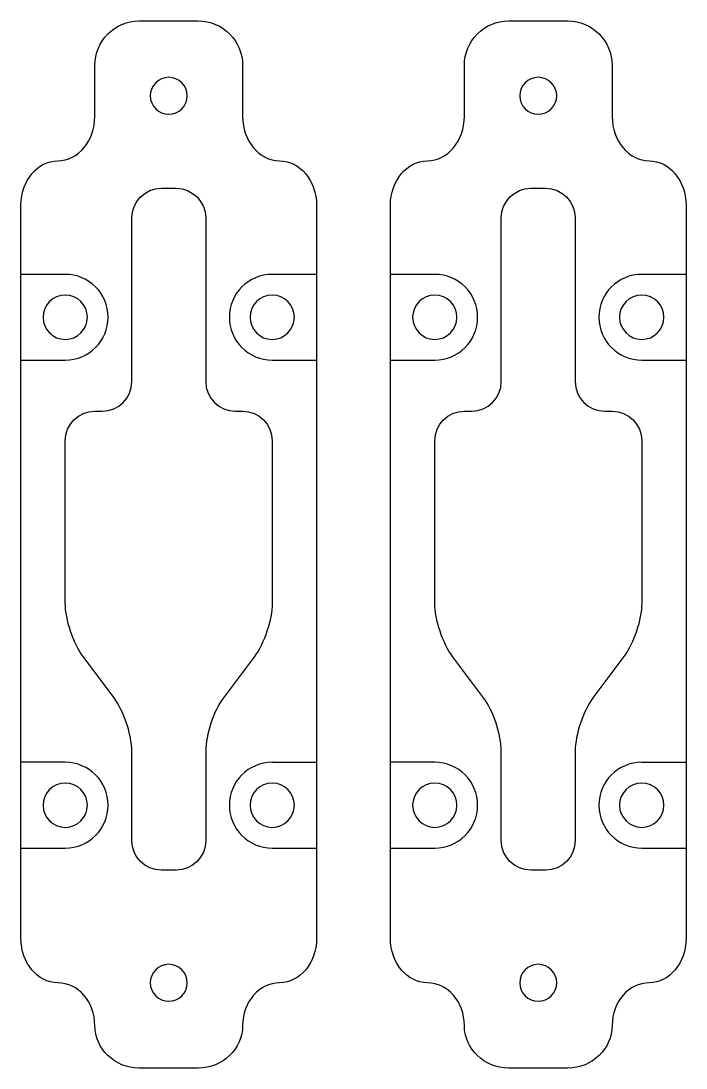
# Model space of a CAD drawing. Extents: x 0 to 45, y 0 to 70.8.
import ezdxf

# ---------------------------------------------------------------- set-up
doc = ezdxf.new("R2010")
doc.units = 0
doc.layers.add('LAYER_1', color=7, linetype='CONTINUOUS')

# ---------------------------------------------------------------- blocks, each defined once
blk = doc.blocks.new('BLOCK_3')
at = {"layer": 'LAYER_1', "color": 250}
for points in [[(11.25, 65.767), (11.25, 65.076), (10.69, 64.516), (10, 64.516), (9.31, 64.516), (8.75, 65.076), (8.75, 65.767), (8.75, 66.457), (9.31, 67.016), (10, 67.016), (10.69, 67.016), (11.25, 66.457), (11.25, 65.767)], [(11.25, 5.766), (11.25, 5.076), (10.69, 4.517), (10, 4.517), (9.31, 4.517), (8.75, 5.076), (8.75, 5.766), (8.75, 6.457), (9.31, 7.016), (10, 7.016), (10.69, 7.016), (11.25, 6.457), (11.25, 5.766)]]:
    blk.add_open_spline(points, degree=3, knots=[0, 0, 0, 0, 1, 1, 1, 2, 2, 2, 3, 3, 3, 4, 4, 4, 4], dxfattribs=at)
blk = doc.blocks.new('BLOCK_2')
at = {"layer": 'LAYER_1', "color": 7}
for points, knots in [([(20, 58.366), (20, 60.016), (18.875, 61.366), (17.5, 61.366), (16.125, 61.366), (15, 62.716), (15, 64.366), (15, 64.366), (15, 67.828), (15, 67.828), (15, 69.478), (13.65, 70.828), (12, 70.828), (12, 70.828), (8, 70.828), (8, 70.828), (6.35, 70.828), (5, 69.478), (5, 67.828), (5, 67.828), (5, 64.366), (5, 64.366), (5, 62.716), (3.875, 61.366), (2.5, 61.366), (1.125, 61.366), (0, 60.016), (0, 58.366), (0, 58.366), (0, 8.766), (0, 8.766), (0, 7.116), (1.125, 5.766), (2.5, 5.766), (3.875, 5.766), (5, 4.469), (5, 2.883), (5, 1.297), (6.35, 0), (8, 0), (8, 0), (12, 0), (12, 0), (13.65, 0), (15, 1.297), (15, 2.883), (15, 4.469), (16.125, 5.766), (17.5, 5.766), (18.875, 5.766), (20, 7.116), (20, 8.766), (20, 8.766), (20, 58.366), (20, 58.366)], [0, 0, 0, 0, 1, 1, 1, 2, 2, 2, 3, 3, 3, 4, 4, 4, 5, 5, 5, 6, 6, 6, 7, 7, 7, 8, 8, 8, 9, 9, 9, 10, 10, 10, 11, 11, 11, 12, 12, 12, 13, 13, 13, 14, 14, 14, 15, 15, 15, 16, 16, 16, 17, 17, 17, 18, 18, 18, 18]), ([(17, 47.886), (15.399, 47.886), (14.1, 49.185), (14.1, 50.785), (14.1, 52.387), (15.399, 53.685), (17, 53.685), (17, 53.685), (20, 53.685), (20, 53.685), (20, 53.685), (20, 58.366), (20, 58.366), (20, 60.016), (18.875, 61.366), (17.5, 61.366), (16.125, 61.366), (15, 62.716), (15, 64.366), (15, 64.366), (15, 67.828), (15, 67.828), (15, 69.478), (13.65, 70.828), (12, 70.828), (12, 70.828), (8, 70.828), (8, 70.828), (6.35, 70.828), (5, 69.478), (5, 67.828), (5, 67.828), (5, 64.366), (5, 64.366), (5, 62.716), (3.875, 61.366), (2.5, 61.366), (1.125, 61.366), (0, 60.016), (0, 58.366), (0, 58.366), (0, 53.685), (0, 53.685), (0, 53.685), (3, 53.685), (3, 53.685), (3, 53.685), (3, 53.685), (3, 53.685), (4.602, 53.685), (5.9, 52.387), (5.9, 50.785), (5.9, 49.185), (4.602, 47.886), (3, 47.886), (3, 47.886), (0, 47.886), (0, 47.886), (0, 47.886), (0, 20.68), (0, 20.68), (0, 20.68), (3, 20.68), (3, 20.68), (4.602, 20.68), (5.9, 19.382), (5.9, 17.78), (5.9, 16.18), (4.602, 14.881), (3, 14.881), (3, 14.881), (0, 14.881), (0, 14.881), (0, 14.881), (0, 8.766), (0, 8.766), (0, 7.116), (1.125, 5.766), (2.5, 5.766), (3.875, 5.766), (5, 4.469), (5, 2.883), (5, 1.297), (6.35, 0), (8, 0), (8, 0), (12, 0), (12, 0), (13.65, 0), (15, 1.297), (15, 2.883), (15, 4.469), (16.125, 5.766), (17.5, 5.766), (18.875, 5.766), (20, 7.116), (20, 8.766), (20, 8.766), (20, 14.88), (20, 14.88), (20, 14.88), (17, 14.88), (17, 14.88), (17, 14.88), (17, 14.881), (17, 14.881), (15.399, 14.881), (14.1, 16.18), (14.1, 17.78), (14.1, 19.382), (15.399, 20.68), (17, 20.68), (17.007, 20.68), (17.014, 20.679), (17.021, 20.679), (17.021, 20.679), (20, 20.679), (20, 20.679), (20, 20.679), (20, 47.886), (20, 47.886), (20, 47.886), (17, 47.886), (17, 47.886)], [0, 0, 0, 0, 1, 1, 1, 2, 2, 2, 3, 3, 3, 4, 4, 4, 5, 5, 5, 6, 6, 6, 7, 7, 7, 8, 8, 8, 9, 9, 9, 10, 10, 10, 11, 11, 11, 12, 12, 12, 13, 13, 13, 14, 14, 14, 15, 15, 15, 16, 16, 16, 17, 17, 17, 18, 18, 18, 19, 19, 19, 20, 20, 20, 21, 21, 21, 22, 22, 22, 23, 23, 23, 24, 24, 24, 25, 25, 25, 26, 26, 26, 27, 27, 27, 28, 28, 28, 29, 29, 29, 30, 30, 30, 31, 31, 31, 32, 32, 32, 33, 33, 33, 34, 34, 34, 35, 35, 35, 36, 36, 36, 37, 37, 37, 38, 38, 38, 39, 39, 39, 40, 40, 40, 41, 41, 41, 41]), ([(17, 42.433), (17, 43.533), (16.1, 44.433), (15, 44.433), (15, 44.433), (14.5, 44.433), (14.5, 44.433), (13.4, 44.433), (12.5, 45.333), (12.5, 46.433), (12.5, 46.433), (12.5, 57.508), (12.5, 57.508), (12.5, 58.608), (11.6, 59.508), (10.5, 59.508), (10.5, 59.508), (9.5, 59.508), (9.5, 59.508), (8.4, 59.508), (7.5, 58.608), (7.5, 57.508), (7.5, 57.508), (7.5, 46.433), (7.5, 46.433), (7.5, 45.333), (6.6, 44.433), (5.5, 44.433), (5.5, 44.433), (5, 44.433), (5, 44.433), (3.9, 44.433), (3, 43.533), (3, 42.433), (3, 42.433), (3, 31.44), (3, 31.44), (3, 30.34), (3.54, 28.72), (4.2, 27.84), (4.2, 27.84), (6.3, 25.042), (6.3, 25.042), (6.96, 24.163), (7.5, 22.543), (7.5, 21.443), (7.5, 21.443), (7.5, 15.389), (7.5, 15.389), (7.5, 14.289), (8.4, 13.388), (9.5, 13.388), (9.5, 13.388), (10.5, 13.388), (10.5, 13.388), (11.6, 13.388), (12.5, 14.289), (12.5, 15.389), (12.5, 15.389), (12.5, 21.443), (12.5, 21.443), (12.5, 22.543), (13.04, 24.163), (13.7, 25.042), (13.7, 25.042), (15.8, 27.84), (15.8, 27.84), (16.46, 28.72), (17, 30.34), (17, 31.44), (17, 31.44), (17, 42.433), (17, 42.433)], [0, 0, 0, 0, 1, 1, 1, 2, 2, 2, 3, 3, 3, 4, 4, 4, 5, 5, 5, 6, 6, 6, 7, 7, 7, 8, 8, 8, 9, 9, 9, 10, 10, 10, 11, 11, 11, 12, 12, 12, 13, 13, 13, 14, 14, 14, 15, 15, 15, 16, 16, 16, 17, 17, 17, 18, 18, 18, 19, 19, 19, 20, 20, 20, 21, 21, 21, 22, 22, 22, 23, 23, 23, 24, 24, 24, 24])]:
    blk.add_open_spline(points, degree=3, knots=knots, dxfattribs=at)
at = {"layer": 'LAYER_1', "color": 250}
for points in [[(4.5, 50.784), (4.5, 49.956), (3.829, 49.284), (3, 49.284), (2.172, 49.284), (1.5, 49.956), (1.5, 50.784), (1.5, 51.613), (2.172, 52.284), (3, 52.284), (3.829, 52.284), (4.5, 51.613), (4.5, 50.784)], [(18.5, 50.784), (18.5, 49.956), (17.828, 49.284), (17, 49.284), (16.172, 49.284), (15.5, 49.956), (15.5, 50.784), (15.5, 51.613), (16.172, 52.284), (17, 52.284), (17.828, 52.284), (18.5, 51.613), (18.5, 50.784)], [(4.5, 17.779), (4.5, 16.951), (3.829, 16.279), (3, 16.279), (2.172, 16.279), (1.5, 16.951), (1.5, 17.779), (1.5, 18.608), (2.172, 19.279), (3, 19.279), (3.829, 19.279), (4.5, 18.608), (4.5, 17.779)], [(18.5, 17.779), (18.5, 16.951), (17.828, 16.279), (17, 16.279), (16.172, 16.279), (15.5, 16.951), (15.5, 17.779), (15.5, 18.608), (16.172, 19.279), (17, 19.279), (17.828, 19.279), (18.5, 18.608), (18.5, 17.779)]]:
    blk.add_open_spline(points, degree=3, knots=[0, 0, 0, 0, 1, 1, 1, 2, 2, 2, 3, 3, 3, 4, 4, 4, 4], dxfattribs=at)
at = {"layer": 'LAYER_1'}
blk.add_blockref('BLOCK_3', (0, 0), dxfattribs=at)
blk = doc.blocks.new('BLOCK_5')
at = {"layer": 'LAYER_1', "color": 250}
for points in [[(36.25, 65.766), (36.25, 65.076), (35.691, 64.516), (35, 64.516), (34.31, 64.516), (33.75, 65.076), (33.75, 65.766), (33.75, 66.457), (34.31, 67.016), (35, 67.016), (35.691, 67.016), (36.25, 66.457), (36.25, 65.766)], [(36.25, 5.766), (36.25, 5.076), (35.691, 4.517), (35, 4.517), (34.31, 4.517), (33.75, 5.076), (33.75, 5.766), (33.75, 6.457), (34.31, 7.016), (35, 7.016), (35.691, 7.016), (36.25, 6.457), (36.25, 5.766)]]:
    blk.add_open_spline(points, degree=3, knots=[0, 0, 0, 0, 1, 1, 1, 2, 2, 2, 3, 3, 3, 4, 4, 4, 4], dxfattribs=at)
blk = doc.blocks.new('BLOCK_4')
at = {"layer": 'LAYER_1', "color": 7}
for points, knots in [([(45, 58.366), (45, 60.016), (43.875, 61.366), (42.5, 61.366), (41.125, 61.366), (40, 62.716), (40, 64.366), (40, 64.366), (40, 67.827), (40, 67.827), (40, 69.477), (38.65, 70.827), (37, 70.827), (37, 70.827), (33, 70.827), (33, 70.827), (31.35, 70.827), (30, 69.477), (30, 67.827), (30, 67.827), (30, 64.366), (30, 64.366), (30, 62.716), (28.875, 61.366), (27.5, 61.366), (26.125, 61.366), (25, 60.016), (25, 58.366), (25, 58.366), (25, 8.766), (25, 8.766), (25, 7.116), (26.125, 5.766), (27.5, 5.766), (28.875, 5.766), (30, 4.469), (30, 2.883), (30, 1.297), (31.35, 0), (33, 0), (33, 0), (37, 0), (37, 0), (38.65, 0), (40, 1.297), (40, 2.883), (40, 4.469), (41.125, 5.766), (42.5, 5.766), (43.875, 5.766), (45, 7.116), (45, 8.766), (45, 8.766), (45, 58.366), (45, 58.366)], [0, 0, 0, 0, 1, 1, 1, 2, 2, 2, 3, 3, 3, 4, 4, 4, 5, 5, 5, 6, 6, 6, 7, 7, 7, 8, 8, 8, 9, 9, 9, 10, 10, 10, 11, 11, 11, 12, 12, 12, 13, 13, 13, 14, 14, 14, 15, 15, 15, 16, 16, 16, 17, 17, 17, 18, 18, 18, 18]), ([(42, 47.886), (40.399, 47.886), (39.1, 49.184), (39.1, 50.785), (39.1, 52.387), (40.399, 53.685), (42, 53.685), (42, 53.685), (45, 53.685), (45, 53.685), (45, 53.685), (45, 58.366), (45, 58.366), (45, 60.016), (43.875, 61.366), (42.5, 61.366), (41.125, 61.366), (40, 62.716), (40, 64.366), (40, 64.366), (40, 67.827), (40, 67.827), (40, 69.477), (38.65, 70.827), (37, 70.827), (37, 70.827), (33, 70.827), (33, 70.827), (31.35, 70.827), (30, 69.477), (30, 67.827), (30, 67.827), (30, 64.366), (30, 64.366), (30, 62.716), (28.875, 61.366), (27.5, 61.366), (26.125, 61.366), (25, 60.016), (25, 58.366), (25, 58.366), (25, 53.685), (25, 53.685), (25, 53.685), (28, 53.685), (28, 53.685), (28, 53.685), (28, 53.685), (28, 53.685), (29.602, 53.685), (30.9, 52.387), (30.9, 50.785), (30.9, 49.184), (29.602, 47.886), (28, 47.886), (28, 47.886), (25, 47.886), (25, 47.886), (25, 47.886), (25, 20.68), (25, 20.68), (25, 20.68), (28, 20.68), (28, 20.68), (29.602, 20.68), (30.9, 19.382), (30.9, 17.78), (30.9, 16.18), (29.602, 14.881), (28, 14.881), (28, 14.881), (25, 14.881), (25, 14.881), (25, 14.881), (25, 8.766), (25, 8.766), (25, 7.116), (26.125, 5.766), (27.5, 5.766), (28.875, 5.766), (30, 4.469), (30, 2.883), (30, 1.297), (31.35, 0), (33, 0), (33, 0), (37, 0), (37, 0), (38.65, 0), (40, 1.297), (40, 2.883), (40, 4.469), (41.125, 5.766), (42.5, 5.766), (43.875, 5.766), (45, 7.116), (45, 8.766), (45, 8.766), (45, 14.879), (45, 14.879), (45, 14.879), (42, 14.879), (42, 14.879), (42, 14.879), (42, 14.881), (42, 14.881), (40.399, 14.881), (39.1, 16.18), (39.1, 17.78), (39.1, 19.382), (40.399, 20.68), (42, 20.68), (42.007, 20.68), (42.014, 20.679), (42.021, 20.679), (42.021, 20.679), (45, 20.679), (45, 20.679), (45, 20.679), (45, 47.886), (45, 47.886), (45, 47.886), (42, 47.886), (42, 47.886)], [0, 0, 0, 0, 1, 1, 1, 2, 2, 2, 3, 3, 3, 4, 4, 4, 5, 5, 5, 6, 6, 6, 7, 7, 7, 8, 8, 8, 9, 9, 9, 10, 10, 10, 11, 11, 11, 12, 12, 12, 13, 13, 13, 14, 14, 14, 15, 15, 15, 16, 16, 16, 17, 17, 17, 18, 18, 18, 19, 19, 19, 20, 20, 20, 21, 21, 21, 22, 22, 22, 23, 23, 23, 24, 24, 24, 25, 25, 25, 26, 26, 26, 27, 27, 27, 28, 28, 28, 29, 29, 29, 30, 30, 30, 31, 31, 31, 32, 32, 32, 33, 33, 33, 34, 34, 34, 35, 35, 35, 36, 36, 36, 37, 37, 37, 38, 38, 38, 39, 39, 39, 40, 40, 40, 41, 41, 41, 41]), ([(42, 42.433), (42, 43.533), (41.1, 44.433), (40, 44.433), (40, 44.433), (39.5, 44.433), (39.5, 44.433), (38.4, 44.433), (37.5, 45.333), (37.5, 46.433), (37.5, 46.433), (37.5, 57.508), (37.5, 57.508), (37.5, 58.608), (36.6, 59.508), (35.5, 59.508), (35.5, 59.508), (34.5, 59.508), (34.5, 59.508), (33.4, 59.508), (32.5, 58.608), (32.5, 57.508), (32.5, 57.508), (32.5, 46.433), (32.5, 46.433), (32.5, 45.333), (31.6, 44.433), (30.5, 44.433), (30.5, 44.433), (30, 44.433), (30, 44.433), (28.9, 44.433), (28, 43.533), (28, 42.433), (28, 42.433), (28, 31.44), (28, 31.44), (28, 30.34), (28.54, 28.72), (29.2, 27.84), (29.2, 27.84), (31.3, 25.042), (31.3, 25.042), (31.96, 24.163), (32.5, 22.543), (32.5, 21.442), (32.5, 21.442), (32.5, 15.389), (32.5, 15.389), (32.5, 14.288), (33.4, 13.388), (34.5, 13.388), (34.5, 13.388), (35.5, 13.388), (35.5, 13.388), (36.6, 13.388), (37.5, 14.288), (37.5, 15.389), (37.5, 15.389), (37.5, 21.442), (37.5, 21.442), (37.5, 22.543), (38.04, 24.163), (38.7, 25.042), (38.7, 25.042), (40.8, 27.84), (40.8, 27.84), (41.46, 28.72), (42, 30.34), (42, 31.44), (42, 31.44), (42, 42.433), (42, 42.433)], [0, 0, 0, 0, 1, 1, 1, 2, 2, 2, 3, 3, 3, 4, 4, 4, 5, 5, 5, 6, 6, 6, 7, 7, 7, 8, 8, 8, 9, 9, 9, 10, 10, 10, 11, 11, 11, 12, 12, 12, 13, 13, 13, 14, 14, 14, 15, 15, 15, 16, 16, 16, 17, 17, 17, 18, 18, 18, 19, 19, 19, 20, 20, 20, 21, 21, 21, 22, 22, 22, 23, 23, 23, 24, 24, 24, 24])]:
    blk.add_open_spline(points, degree=3, knots=knots, dxfattribs=at)
at = {"layer": 'LAYER_1', "color": 250}
for points in [[(29.5, 50.784), (29.5, 49.956), (28.829, 49.284), (28, 49.284), (27.172, 49.284), (26.5, 49.956), (26.5, 50.784), (26.5, 51.612), (27.172, 52.284), (28, 52.284), (28.829, 52.284), (29.5, 51.612), (29.5, 50.784)], [(43.5, 50.784), (43.5, 49.956), (42.828, 49.284), (42, 49.284), (41.172, 49.284), (40.5, 49.956), (40.5, 50.784), (40.5, 51.612), (41.172, 52.284), (42, 52.284), (42.828, 52.284), (43.5, 51.612), (43.5, 50.784)], [(29.5, 17.779), (29.5, 16.951), (28.829, 16.279), (28, 16.279), (27.172, 16.279), (26.5, 16.951), (26.5, 17.779), (26.5, 18.608), (27.172, 19.279), (28, 19.279), (28.829, 19.279), (29.5, 18.608), (29.5, 17.779)], [(43.5, 17.779), (43.5, 16.951), (42.828, 16.279), (42, 16.279), (41.172, 16.279), (40.5, 16.951), (40.5, 17.779), (40.5, 18.608), (41.172, 19.279), (42, 19.279), (42.828, 19.279), (43.5, 18.608), (43.5, 17.779)]]:
    blk.add_open_spline(points, degree=3, knots=[0, 0, 0, 0, 1, 1, 1, 2, 2, 2, 3, 3, 3, 4, 4, 4, 4], dxfattribs=at)
at = {"layer": 'LAYER_1'}
blk.add_blockref('BLOCK_5', (0, 0), dxfattribs=at)

msp = doc.modelspace()

# ---------------------------------------------------------------- block references
at = {"layer": 'LAYER_1'}
for name in ['BLOCK_2', 'BLOCK_4']:
    msp.add_blockref(name, (0, 0), dxfattribs=at)

doc.saveas('drawing.dxf')
